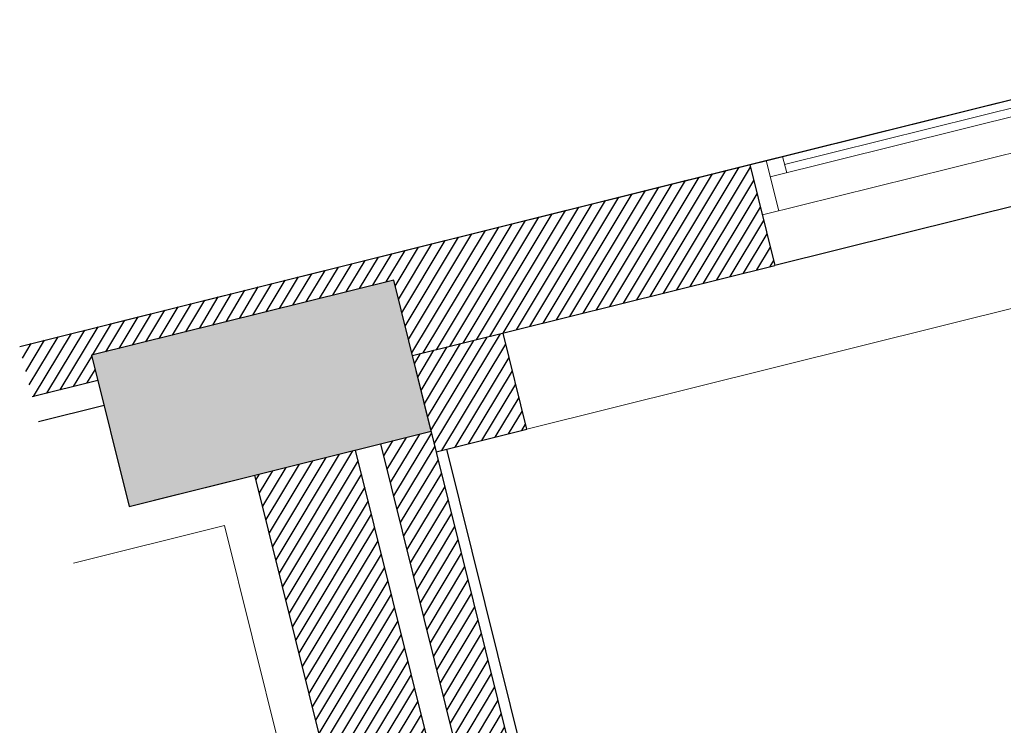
# Model space of a CAD drawing. Header units: inches. Extents: x 122939 to 389145, y 29603 to 574065.
# Drawn here: x 322810 to 324707, y 499770 to 501131 of the extents above; entities that cross this region are included whole.
import ezdxf

# ---------------------------------------------------------------- set-up
doc = ezdxf.new("R2010")
doc.units = ezdxf.units.IN
doc.header["$MEASUREMENT"] = 0
for name, color, linetype, lineweight in [('A-GLAZ', 134, 'Continuous', 18), ('A-WALL-TILE', 8, 'Continuous', 9), ('GRC', 41, 'Continuous', 0), ('GRC Hatch', 253, 'Continuous', 0)]:
    doc.layers.add(name, color=color, linetype=linetype, lineweight=lineweight)
for name, color, linetype in [('A-Plaster', 2, 'Continuous'), ('A-WALL', 7, 'Continuous'), ('column', 3, 'Continuous'), ('CQ Wall hatch_CHB', 8, 'Continuous')]:
    doc.layers.add(name, color=color, linetype=linetype)
pattern_1 = [(225, (-40481.279, -100842.32), (13.258252, -13.258252), [])]

# ---------------------------------------------------------------- blocks, each defined once
blk = doc.blocks.new('floor plan')
at = {"layer": 'CQ Wall hatch_CHB'}
h = blk.add_hatch(dxfattribs=at)
h.set_pattern_fill('ANSI31', color=8, scale=150, angle=166.0286)
h.set_pattern_definition([(225, (-40481.279, -100842.32), (13.258252, -13.258252), [])])
h.paths.add_polyline_path([(-2961.7, -377.9), (-2961.7, -177.9), (-4411.7, -177.9), (-4411.7, -277.9), (-4281.7, -277.9), (-4281.7, -227.9), (-3681.9, -227.9), (-3681.7, -377.9)])
h = blk.add_hatch(dxfattribs=at)
h.set_pattern_fill('ANSI31', color=8, scale=150, angle=166.0286)
h.set_pattern_definition([(225, (-96401.159, -17863.648), (13.258252, -13.258252), [])])
h.paths.add_polyline_path([(-3681.7, -377.9), (-3501.7, -377.9), (-3501.7, -568.6), (-3681.7, -568.6)])
h = blk.add_hatch(dxfattribs=at)
h.set_pattern_fill('ANSI31,_O', color=8, scale=150, angle=166.0286)
h.set_pattern_definition(pattern_1)
h.paths.add_polyline_path([(-3831.4, -4185.5), (-4031.4, -4185.5), (-4031.4, -5513.2), (-2681.6, -5513.2), (-2681.6, -5263.2), (-2781.6, -5263.2), (-2781.4, -5313.2), (-3356.7, -5313.2), (-3356.7, -5462.9), (-3781.4, -5462.9), (-3606.7, -5462.9), (-3606.7, -5313.2), (-3831.4, -5313.2), (-3831.4, -4285.5), (-3781.6, -4285.5), (-3781.6, -4185.5)])
h.paths.add_polyline_path([(-4031.4, -1485.5), (-3781.6, -1485.5), (-3781.7, -1385.5), (-3831.7, -1385.5), (-3831.4, -527.9), (-4031.4, -528.2)])
h.paths.add_polyline_path([(-3831.4, -2635.5), (-4031.4, -2635.5), (-4031.4, -3035.5), (-3781.6, -3035.5), (-3781.6, -2935.5), (-3831.4, -2935.5), (-3831.4, -2735.5), (-3781.7, -2735.5), (-3781.6, -2635.5)])
h = blk.add_hatch(dxfattribs=at)
h.set_pattern_fill('ANSI31,_O', color=8, scale=150, angle=166.0286)
h.set_pattern_definition(pattern_1)
h.paths.add_polyline_path([(-3681.4, -4135.5), (-3781.4, -4135.5), (-3781.4, -5263.2), (-3181.4, -5263.2), (-3181.4, -5263.2), (-2631.7, -5263.2), (-2631.7, -5163.2), (-3681.4, -5163.2)])
h.paths.add_polyline_path([(-3681.4, -2585.5), (-3781.4, -2585.5), (-3781.4, -3085.5), (-3681.4, -3085.5)])
h.paths.add_polyline_path([(-3781.4, -1535.5), (-3681.4, -1535.5), (-3681.4, -527.9), (-3781.4, -527.9)])
at = {"layer": 'GRC Hatch'}
h = blk.add_hatch(color=256, dxfattribs=at)
h.dxf.hatch_style = 1
h.paths.add_polyline_path([(-4281.4, -527.9), (-3681.4, -527.9), (-3681.4, -227.9), (-4281.4, -227.9)])
blk.add_line((-3501.7, -568.6, 0), (-1956.4, -568.6, 0))
at = {"layer": 'A-GLAZ'}
for p, q in [((-1911.7, -177.9, 0), (-2961.7, -177.9, 0)), ((-2929.2, -177.9, 0), (-2929.2, -277.9, 0)), ((-2896.7, -177.9, 0), (-2896.7, -210.4, 0)), ((-1976.7, -194.1, 0), (-2896.7, -194.1, 0)), ((-1944.2, -210.4, 0), (-2929.2, -210.4, 0)), ((-1911.7, -277.9, 0), (-2961.7, -277.9, 0))]:
    blk.add_line(p, q, dxfattribs=at)
at = {"layer": 'A-Plaster', "elevation": 0}
blk.add_lwpolyline([(-1081.7, -5143.2), (-3661.7, -5143.2), (-3660.8, -568.5)], dxfattribs=at)
at = {"layer": 'A-WALL'}
for p, q in [((-4411.7, -177.9, 0), (-2961.7, -177.9, 0)), ((-2961.7, -177.9, 0), (-2961.7, -377.9, 0)), ((-4281.4, -277.9, 0), (-4411.7, -277.9, 0)), ((-4281.4, -327.9, 0), (-4411.7, -327.9, 0)), ((-3681.7, -377.9), (-2961.7, -377.9, 0)), ((-3681.7, -1535.5, 0), (-3681.7, -377.9)), ((-1911.7, -377.9, 0), (-2961.7, -377.9, 0)), ((-4231.4, -527.9), (-4031.7, -527.9, 0)), ((-4031.7, -1485.5), (-4031.7, -527.9)), ((-3831.7, -1385.5), (-3831.7, -527.9)), ((-3781.7, -1385.5, 0), (-3781.7, -527.9, 0))]:
    blk.add_line(p, q, dxfattribs=at)
at = {"layer": 'A-WALL', "elevation": 0}
for points in [[(-4231.4, -177.9), (-1806.4, -177.9), (-1806.4, -568.6), (-1956.4, -568.6), (-1956.4, -379.2), (-2118.6, -379.2)], [(-3681.7, -568.5), (-3501.7, -568.6), (-3501.7, -377.9)]]:
    blk.add_lwpolyline(points, dxfattribs=at)
at = {"layer": 'A-WALL-TILE'}
for p, q in [((-2961.7, -377.9, 0), (-1911.7, -377.9, 0)), ((-4111.7, -607.9), (-4411.7, -607.9)), ((-4111.7, -607.9), (-4111.7, -5593.2))]:
    blk.add_line(p, q, dxfattribs=at)
at = {"layer": 'column', "elevation": 0}
blk.add_lwpolyline([(-4281.4, -527.9), (-3681.4, -527.9), (-3681.4, -227.9), (-4281.4, -227.9)], close=True, dxfattribs=at)
blk.add_lwpolyline([(-4281.4, -527.9), (-3681.4, -527.9), (-3681.4, -227.9), (-4281.4, -227.9)], close=True, dxfattribs=at)

msp = doc.modelspace()

# ---------------------------------------------------------------- block references
at = {"layer": 'GRC', "rotation": 13.9714232829857}
msp.add_blockref('floor plan', (327048.248, 501739.484, 0), dxfattribs=at)

doc.saveas('drawing.dxf')
